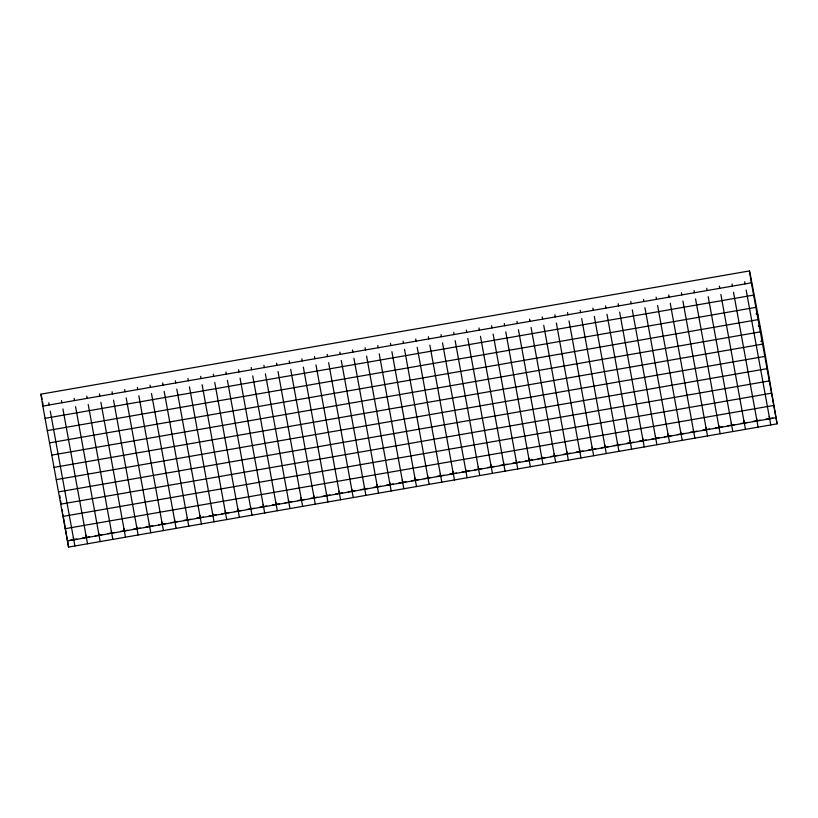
<?xml version="1.0" encoding="UTF-8"?>
<svg xmlns="http://www.w3.org/2000/svg" width="818" height="818" viewBox="0 0 818 818"><rect width="100%" height="100%" fill="white"/><g stroke="black" fill="none" stroke-linecap="round" stroke-linejoin="round"><path stroke-width="1.23" d="M40.9 394.184L42.229 402.64A30.348 1.002 80.1 0 0 42.689 405.278L68.559 547.078L777.1 423.836L762.294 337.834L750.126 273.549A24.785 0.818 80.1 0 0 749.942 272.742L749.472 270.932L40.91 394.164L41.34 395.728M760.873 341.474L762.366 339.409M69.959 540.197L76.912 539.042M82.608 537.999L89.571 536.833M95.266 535.79L102.219 534.635M107.915 533.592L114.878 532.436M120.563 531.393L127.526 530.238M133.222 529.195L140.185 528.039M145.87 526.996L152.833 525.831M158.528 524.788L165.481 523.632M171.177 522.59L178.14 521.434M183.825 520.391L190.788 519.236M196.484 518.193L203.447 517.027M209.132 515.984L216.095 514.829M221.79 513.786L228.743 512.63M234.439 511.587L241.402 510.432M247.087 509.389L254.05 508.223M259.746 507.18L266.709 506.025M272.394 504.982L279.357 503.827M285.053 502.784L292.016 501.628M297.701 500.585L304.664 499.42M310.359 498.377L317.312 497.221M323.008 496.178L329.971 495.023M335.656 493.98L342.619 492.825M348.315 491.782L355.278 490.616M360.963 489.573L367.926 488.418M373.621 487.375L380.575 486.219M386.27 485.176L393.233 484.021M398.918 482.978L405.881 481.822M411.577 480.779L418.54 479.614M424.225 478.571L431.188 477.415M436.884 476.373L443.837 475.217M449.532 474.174L456.495 473.019M462.18 471.976L469.143 470.81M474.839 469.767L481.802 468.612M487.487 467.569L494.45 466.413M500.146 465.37L507.109 464.215M512.794 463.172L519.757 462.006M525.453 460.963L532.406 459.808M538.101 458.765L545.064 457.61M550.749 456.567L557.712 455.411M563.408 454.368L570.371 453.203M576.056 452.16L583.019 451.004M588.715 449.961L595.668 448.806M601.363 447.763L608.326 446.608M614.011 445.565L620.974 444.399M626.67 443.356L633.633 442.201M639.318 441.158L646.281 440.002M651.977 438.959L658.93 437.804M664.625 436.761L671.588 435.605M677.273 434.562L684.237 433.397M689.932 432.354L696.895 431.198M702.58 430.156L709.543 429M715.239 427.957L722.202 426.802M727.887 425.759L734.85 424.593M740.546 423.55L747.499 422.395M753.194 421.352L760.157 420.196M765.842 419.153L772.805 417.998M42.833 406.076L751.374 282.824L777.1 423.836M45.072 418.335L753.613 295.094M47.301 430.595L755.852 307.353M49.54 442.855L758.082 319.613M51.779 455.125L760.321 331.873M54.019 467.385L762.56 344.133M56.258 479.645L764.799 356.403M58.487 491.904L767.028 368.662M60.726 504.164L769.268 380.922M62.966 516.424L771.507 393.182M65.205 528.694L773.746 405.442M67.444 540.954L775.985 417.701M756.026 313.631L757.887 314.889M758.266 325.891L760.126 327.149M42.066 399.286L41.585 396.791A24.785 0.818 80.1 0 0 41.462 396.26M42.556 401.781L43.047 404.266M746.169 290.063L770.771 424.941M733.511 292.261L758.122 427.139M720.862 294.46L745.464 429.338M708.204 296.658L732.816 431.536M695.556 298.867L720.167 433.744M682.907 301.065L707.509 435.943M670.249 303.263L694.86 438.141M657.6 305.462L682.202 440.34M644.942 307.67L669.553 442.548M632.294 309.869L656.905 444.747M619.645 312.067L644.247 446.945M606.987 314.265L631.598 449.143M594.338 316.474L618.94 451.352M581.68 318.672L606.291 453.55M569.031 320.871L593.643 455.749M556.373 323.069L580.985 457.947M543.725 325.267L568.336 460.145M531.076 327.476L555.678 462.354M518.418 329.674L543.029 464.552M505.769 331.873L530.371 466.751M493.111 334.071L517.722 468.949M480.463 336.28L505.074 471.158M467.814 338.478L492.416 473.356M455.156 340.677L479.767 475.555M442.507 342.875L467.109 477.753M429.849 345.084L454.46 479.961M417.2 347.282L441.812 482.16M404.552 349.48L429.153 484.358M391.894 351.679L416.505 486.557M379.245 353.887L403.847 488.765M366.587 356.086L391.198 490.964M353.938 358.284L378.55 493.162M341.28 360.482L365.891 495.36M328.631 362.691L353.243 497.569M315.983 364.889L340.585 499.767M303.325 367.088L327.936 501.966M290.676 369.286L315.278 504.164M278.018 371.495L302.629 506.362M265.369 373.693L289.981 508.571M252.721 375.891L277.322 510.769M240.063 378.09L264.674 512.968M227.414 380.288L252.016 515.166M214.756 382.497L239.367 517.375M202.107 384.695L226.719 519.573M189.459 386.894L214.06 521.772M176.8 389.092L201.412 523.97M164.152 391.301L188.753 526.178M151.494 393.499L176.105 528.377M138.845 395.697L163.447 530.575M126.187 397.896L150.798 532.774M113.538 400.104L138.15 534.982M100.89 402.303L125.491 537.181M88.232 404.501L112.843 539.379M75.583 406.699L100.185 541.577M62.925 408.908L87.536 543.786M50.276 411.106L74.888 545.984M751.374 282.824L751.231 282.036A30.348 1.002 80.1 0 1 750.771 279.388L749.441 271.034M59.734 495.596L60.164 498.111M60.593 500.616L61.023 503.131M62.107 509.409L62.536 511.925M62.966 514.43L68.559 547.078M769.268 416.413L769.656 418.806M756.619 418.611L756.998 421.004M743.961 420.81L744.349 423.213M731.312 423.018L731.701 425.411M718.654 425.217L719.042 427.609M706.006 427.415L706.394 429.808M693.357 429.614L693.736 432.016M680.699 431.822L681.087 434.215M668.05 434.021L668.439 436.413M655.392 436.219L655.78 438.612M642.744 438.417L643.132 440.81M630.085 440.626L630.473 443.019M617.437 442.824L617.825 445.217M604.788 445.023L605.177 447.415M592.13 447.221L592.518 449.614M579.481 449.43L579.87 451.822M566.823 451.628L567.211 454.021M554.175 453.826L554.563 456.219M541.526 456.025L541.905 458.417M528.868 458.233L529.256 460.626M516.219 460.432L516.608 462.824M503.561 462.63L503.949 465.023M490.912 464.829L491.301 467.221M478.264 467.027L478.642 469.43M465.606 469.235L465.994 471.628M452.957 471.434L453.346 473.826M440.299 473.632L440.687 476.025M427.65 475.831L428.039 478.233M414.992 478.039L415.38 480.432M402.344 480.238L402.732 482.63M389.695 482.436L390.084 484.829M377.037 484.634L377.425 487.027M364.388 486.843L364.777 489.236M351.73 489.041L352.118 491.434M339.081 491.24L339.47 493.632M326.433 493.438L326.811 495.831M313.775 495.647L314.163 498.039M301.126 497.845L301.515 500.238M288.468 500.043L288.856 502.436M275.819 502.242L276.208 504.634M263.161 504.45L263.549 506.843M250.512 506.649L250.901 509.041M237.864 508.847L238.253 511.24M225.206 511.046L225.594 513.438M212.557 513.244L212.946 515.647M199.899 515.452L200.287 517.845M187.25 517.651L187.639 520.043M174.602 519.849L174.991 522.242M161.944 522.048L162.332 524.45M149.295 524.256L149.684 526.649M136.637 526.455L137.025 528.847M123.988 528.653L124.377 531.046M111.34 530.851L111.718 533.244M98.681 533.06L99.07 535.453M86.033 535.258L86.422 537.651M73.375 537.457L73.763 539.849M744.707 281.729L745.045 283.928M732.059 283.928L732.396 286.126M719.4 286.126L719.738 288.335M706.752 288.335L707.089 290.533M694.104 290.533L694.441 292.732M681.445 292.732L681.783 294.93M668.797 294.93L669.134 297.139M656.138 297.128L656.476 299.337M643.49 299.337L643.827 301.535M630.831 301.535L631.179 303.734M618.183 303.734L618.52 305.932M605.535 305.932L605.872 308.141M592.876 308.141L593.214 310.339M580.228 310.339L580.565 312.537M567.569 312.537L567.907 314.736M554.921 314.736L555.258 316.944M542.273 316.944L542.61 319.143M529.614 319.143L529.952 321.341M516.966 321.341L517.303 323.539M504.307 323.539L504.645 325.748M491.659 325.748L491.996 327.946M479.011 327.946L479.348 330.145M466.352 330.145L466.689 332.343M453.704 332.343L454.041 334.552M441.045 334.552L441.383 336.75M428.397 336.75L428.734 338.949M415.738 338.949L416.086 341.147M403.09 341.147L403.427 343.356M390.442 343.345L390.779 345.554M377.783 345.554L378.12 347.752M365.135 347.752L365.472 349.951M352.476 349.951L352.814 352.149M339.828 352.149L340.165 354.358M327.18 354.358L327.517 356.556M314.521 356.556L314.858 358.754M301.873 358.754L302.21 360.953M289.214 360.953L289.552 363.161M276.566 363.161L276.903 365.36M263.907 365.36L264.255 367.558M251.259 367.558L251.596 369.756M238.611 369.756L238.948 371.965M225.952 371.965L226.289 374.163M213.304 374.163L213.641 376.362M200.645 376.362L200.993 378.56M187.997 378.56L188.334 380.769M175.349 380.769L175.686 382.967M162.69 382.967L163.027 385.166M150.042 385.166L150.379 387.364M137.383 387.364L137.721 389.572M124.735 389.562L125.072 391.771M112.086 391.771L112.424 393.969M99.428 393.969L99.765 396.168M86.78 396.168L87.117 398.366M74.121 398.366L74.458 400.575M61.473 400.575L61.81 402.773M48.814 402.773L49.162 404.971"/></g></svg>
